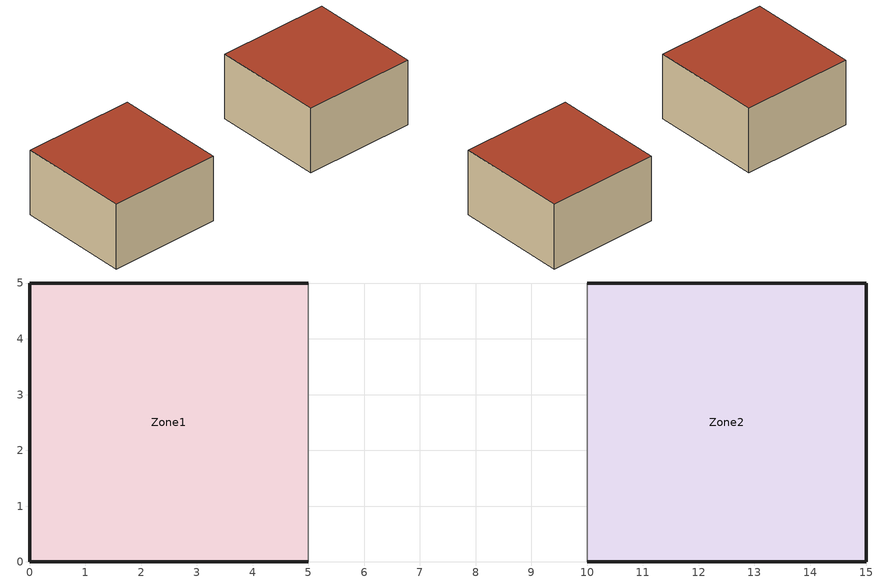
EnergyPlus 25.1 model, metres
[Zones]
Zone1
 floor ground (FloorConstruction): 0,0 0,5 5,5 5,0 z0
 wall outside (WallConstruction): 5,5 0,5 0,0 5,0 z0:3
 wall to Zone2 (WallConstruction): 5,0 5,5 z0:3
 roof outside (RoofConstruction): 0,5 0,0 5,0 5,5 z3
Zone2
 floor ground (FloorConstruction): 10,0 10,5 15,5 15,0 z0
 wall outside (WallConstruction): 10,0 15,0 15,5 10,5 z0:3
 roof outside (RoofConstruction): 10,5 10,0 15,0 15,5 z3
[Building]
BaseBuilding: North Axis {deg}=0; Terrain=City; Loads Convergence Tolerance Value {W}=0.04; Temperature Convergence Tolerance Value {deltaC}=0.4; Solar Distribution=FullExterior; Maximum Number of Warmup Days=25; Minimum Number of Warmup Days=6
[Site:Location]
Chicago IL USA: Latitude {deg}=41.78; Longitude {deg}=-87.75; Time Zone {hr}=-6; Elevation {m}=190
[SizingPeriod:DesignDay] Day of Month=21; Humidity Condition Type=Wetbulb; Barometric Pressure {Pa}=98934; Rain Indicator=No; Snow Indicator=No; Daylight Saving Time Indicator=No; Solar Model Indicator=ASHRAEClearSky
Name | Month | Day Type | Maximum Dry-Bulb Temperature {C} | Daily Dry-Bulb Temperature Range {deltaC} | Wetbulb or DewPoint at Maximum Dry-Bulb {C} | Wind Speed {m/s} | Wind Direction {deg} | Sky Clearness
Chicago Ann Htg 99.6% Condns DB | 1 | WinterDesignDay | -20.6 | 0 | -20.6 | 4.9 | 270 | 0
Chicago Ann Clg .4% Condns DB=>MWB | 7 | SummerDesignDay | 33.3 | 10.7 | 23.8 | 5.3 | 230 | 1
[Material]
Name | Roughness | Thickness {m} | Conductivity {W/m-K} | Density {kg/m3} | Specific Heat {J/kg-K}
WallMaterial | MediumSmooth | 0.2 | 1.5 | 800 | 1000
RoofMaterial | MediumRough | 0.15 | 0.5 | 1200 | 900
FloorMaterial | MediumSmooth | 0.2 | 1.8 | 2400 | 900
[Construction]
WallConstruction: WallMaterial
RoofConstruction: RoofMaterial
FloorConstruction: FloorMaterial
[Zone] Type=1; Multiplier=1; Ceiling Height {m}=3; Volume {m3}=75
Zone1; Zone2
[People] Number of People Schedule=AlwaysOn; Number of People Calculation Method=People; Number of People=2; Fraction Radiant=0.3; Activity Level Schedule=Activity Schedule
Name | Zone
Zone1People | Zone1
Zone2People | Zone2
[Lights] Schedule=AlwaysOn; Design Level Calculation Method=LightingLevel; Lighting Level {W}=100; Return Air Fraction=0; Fraction Radiant=0.4; Fraction Visible=0.2
Name | Zone
Zone1Lights | Zone1
Zone2Lights | Zone2
[ElectricEquipment] Schedule=AlwaysOn; Design Level Calculation Method=EquipmentLevel; Design Level {W}=100; Fraction Latent=0; Fraction Radiant=0.3; Fraction Lost=0
Name | Zone
Zone1Equip | Zone1
Zone2Equip | Zone2
[Schedule:Compact]
AlwaysOn: Through: 12/31, For: AllDays, Until: 24:00, 1
Activity Schedule: Through: 12/31, For: AllDays, Until: 24:00, 120
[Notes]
Fixed for EnergyPlus v25.x compatibility
SIMULATION CONTROL
RUN PERIOD
LOCATION AND DESIGN DAY (for sizing)
GLOBAL GEOMETRY RULES
